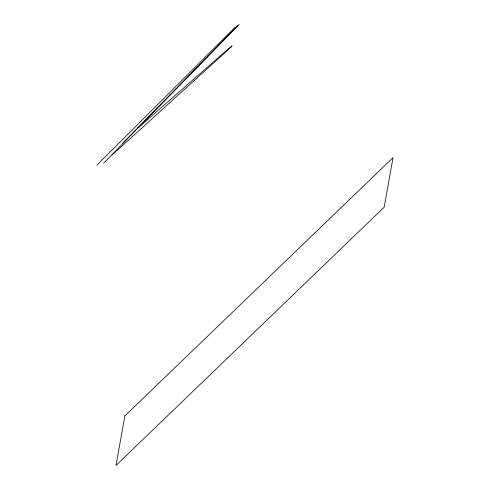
<?xml version="1.0" encoding="UTF-8"?>
<svg xmlns="http://www.w3.org/2000/svg" width="490" height="490" viewBox="0 0 490 490"><rect width="100%" height="100%" fill="white"/><g stroke="black" fill="none" stroke-linecap="round" stroke-linejoin="round"><path stroke-width="0.73" d="M122.892 143.013L237.773 25.578M103.562 163.274L239.169 24.5M96.916 165.197L235.188 27.213M111.99 155.097L232.101 46.213M137.929 128.031L231.88 45.772M124.895 415.888L115.965 465.5L384.16 207.196L393.084 157.584L124.895 415.888"/></g></svg>
